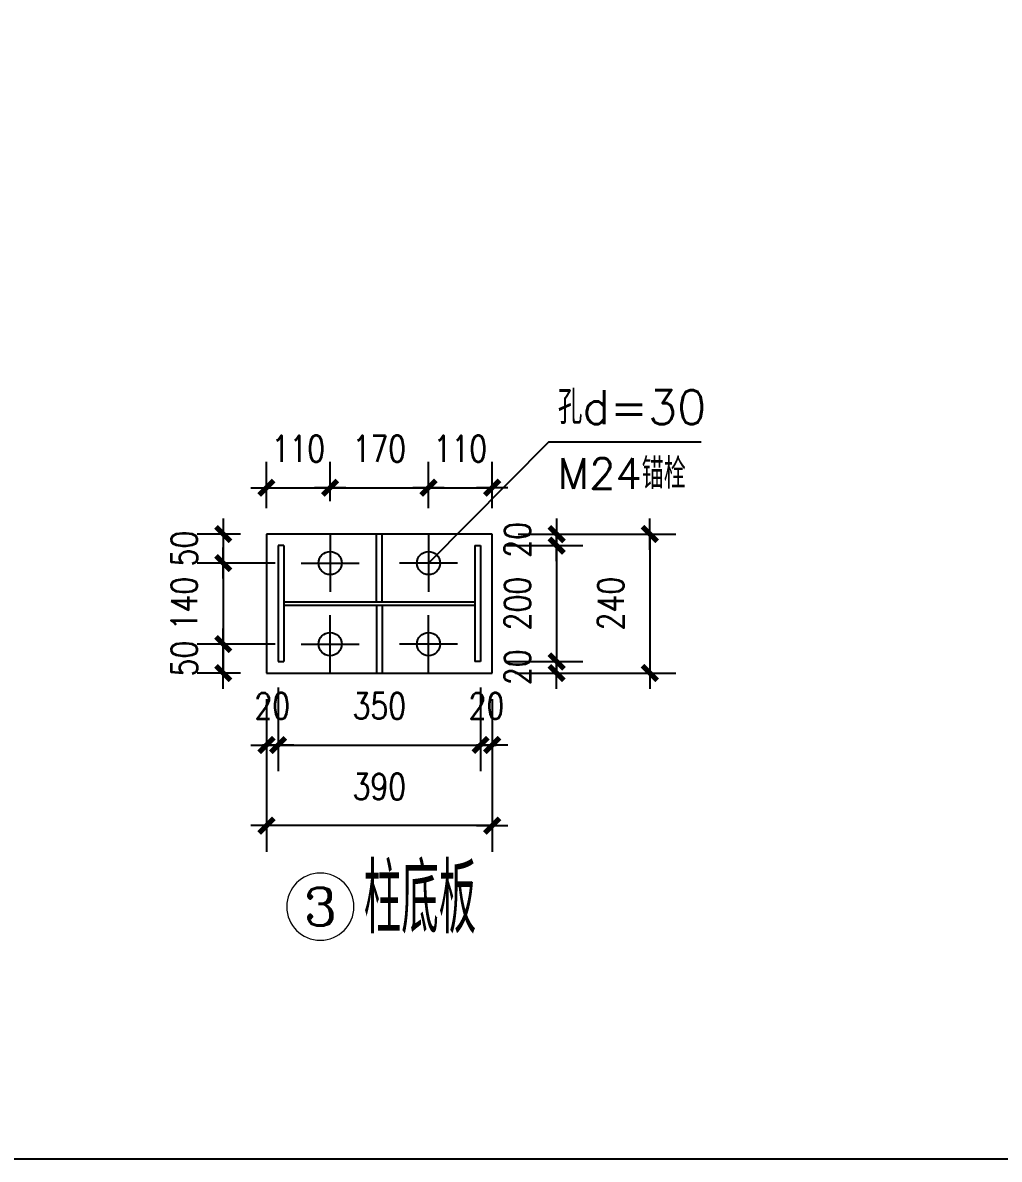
# Model space of a CAD drawing. Header units: millimetres. Extents: x 1471994 to 4527627, y -5186613 to -1927582.
# Drawn here: x 1501290 to 1504664, y -2013456 to -2009530 of the extents above; entities that cross this region are included whole.
import ezdxf
from ezdxf.enums import TextEntityAlignment as Align

# ---------------------------------------------------------------- set-up
doc = ezdxf.new("R2010")
doc.units = ezdxf.units.MM
doc.header["$LTSCALE"] = 1000
doc.header["$PDMODE"] = 34
doc.linetypes.add('CENTER', pattern=[50.8, 31.75, -6.35, 6.35, -6.35])
doc.layers.add('轴线层', color=1, linetype='CENTER', lineweight=15)
doc.layers.add('钢架', color=7, linetype='Continuous', lineweight=25)
doc.styles.add('COMPLEX', font='COMPLEX')
doc.styles.add('DIM_FONT', font='simplex.shx', dxfattribs={"width": 0.8, "bigfont": 'hztxt.shx'})
doc.styles.add('hz', font='gbenor.shx', dxfattribs={"width": 0.75, "height": 100, "bigfont": 'gbcbig.shx'})
doc.styles.get("Standard").update_dxf_attribs({"font": 'txt', "bigfont": 'gbcbig.shx'})
doc.dimstyles.new('WGH(2)', dxfattribs={"dimscale": 1.2, "dimtxt": 100, "dimasz": 0.5, "dimexe": 75, "dimexo": 75, "dimgap": 75, "dimtad": 1, "dimdec": 0, "dimlfac": 0.5, "dimzin": 0, "dimdsep": 46, "dimtxsty": 'DIM_FONT', "dimblk1": '_DIMX', "dimblk2": '_DIMX', "dimsah": 1, "dimcen": 0.09, "dimclrd": 3, "dimclre": 3, "dimclrt": 7, "dimadec": 0, "dimazin": 0, "dimtfac": 1, "dimtdec": 0, "dimtix": 1, "dimtmove": 2, "dimatfit": 3, "dimldrblk": '_DIMX', "dimfxl": 1, "dimtolj": 1, "dimtzin": 0, "dimarcsym": 0})

# ---------------------------------------------------------------- blocks, each defined once
blk = doc.blocks.new('_DIMX')
blk.add_line((-150, 0), (150, 0))
at = {"const_width": 50}
blk.add_lwpolyline([(-70, -70), (70, 70)], dxfattribs=at)
blk = doc.blocks.new('*D728')
at = {"color": 3, "lineweight": -2}
for p, q in [((1502042.2, -2011296.4), (1501893, -2011296.4)), ((1501983, -2011296.1), (1501983, -2011295.7)), ((1501983, -2011296.4), (1501983, -2011396.4)), ((1502162.2, -2011396.4), (1501893, -2011396.4)), ((1501983, -2011396.8), (1501983, -2011397.1))]:
    blk.add_line(p, q, dxfattribs=at)
at = {"layer": 'Defpoints', "color": 0}
for p in [(1502132.2, -2011296.4), (1501983, -2011396.4), (1502252.2, -2011396.4)]:
    blk.add_point(p, dxfattribs=at)
at = {"color": 3, "lineweight": -2, "xscale": 0.36, "yscale": 0.36, "zscale": 0.36}
for p, rotation in [((1501983, -2011296.4), 270), ((1501983, -2011396.4), 90)]:
    blk.add_blockref('_DIMX', p, dxfattribs=dict(at, rotation=rotation))
at = {"color": 7, "insert": (1501848, -2011346.4), "char_height": 90, "attachment_point": 5, "rotation": 90, "style": 'DIM_FONT'}
blk.add_mtext('\\A1;50', dxfattribs=at)
blk = doc.blocks.new('*D729')
at = {"color": 3, "lineweight": -2}
for p, q in [((1502162.2, -2011396.4), (1501893, -2011396.4)), ((1501983, -2011396.1), (1501983, -2011395.7)), ((1501983, -2011396.4), (1501983, -2011676.4)), ((1502162.2, -2011676.4), (1501893, -2011676.4)), ((1501983, -2011676.8), (1501983, -2011677.1))]:
    blk.add_line(p, q, dxfattribs=at)
at = {"layer": 'Defpoints', "color": 0}
for p in [(1502252.2, -2011396.4), (1501983, -2011676.4), (1502252.2, -2011676.4)]:
    blk.add_point(p, dxfattribs=at)
at = {"color": 3, "lineweight": -2, "xscale": 0.36, "yscale": 0.36, "zscale": 0.36}
for p, rotation in [((1501983, -2011396.4), 270), ((1501983, -2011676.4), 90)]:
    blk.add_blockref('_DIMX', p, dxfattribs=dict(at, rotation=rotation))
at = {"color": 7, "insert": (1501848, -2011536.4), "char_height": 90, "attachment_point": 5, "rotation": 90, "style": 'DIM_FONT'}
blk.add_mtext('\\A1;140', dxfattribs=at)
blk = doc.blocks.new('*D730')
at = {"color": 3, "lineweight": -2}
for p, q in [((1502162.2, -2011676.4), (1501893, -2011676.4)), ((1501983, -2011676.1), (1501983, -2011675.7)), ((1501983, -2011676.4), (1501983, -2011776.4)), ((1502042.2, -2011776.4), (1501893, -2011776.4)), ((1501983, -2011776.8), (1501983, -2011777.1))]:
    blk.add_line(p, q, dxfattribs=at)
at = {"layer": 'Defpoints', "color": 0}
for p in [(1502252.2, -2011676.4), (1501983, -2011776.4), (1502132.2, -2011776.4)]:
    blk.add_point(p, dxfattribs=at)
at = {"color": 3, "lineweight": -2, "xscale": 0.36, "yscale": 0.36, "zscale": 0.36}
for p, rotation in [((1501983, -2011676.4), 270), ((1501983, -2011776.4), 90)]:
    blk.add_blockref('_DIMX', p, dxfattribs=dict(at, rotation=rotation))
at = {"color": 7, "insert": (1501848, -2011726.4), "char_height": 90, "attachment_point": 5, "rotation": 90, "style": 'DIM_FONT'}
blk.add_mtext('\\A1;50', dxfattribs=at)
blk = doc.blocks.new('*D727')
at = {"color": 3, "lineweight": -2}
for p, q in [((1502132.2, -2011206.4), (1502132.2, -2011046.4)), ((1502352.2, -2011182.2), (1502352.2, -2011046.4)), ((1502131.8, -2011136.4), (1502131.4, -2011136.4)), ((1502132.2, -2011136.4), (1502352.2, -2011136.4)), ((1502352.5, -2011136.4), (1502352.9, -2011136.4))]:
    blk.add_line(p, q, dxfattribs=at)
at = {"layer": 'Defpoints', "color": 0}
for p in [(1502352.2, -2011136.4), (1502132.2, -2011296.4), (1502352.2, -2011272.2)]:
    blk.add_point(p, dxfattribs=at)
at = {"color": 3, "lineweight": -2, "xscale": 0.36, "yscale": 0.36, "zscale": 0.36}
blk.add_blockref('_DIMX', (1502132.2, -2011136.4), dxfattribs=at)
at = {"color": 3, "lineweight": -2, "xscale": 0.36, "yscale": 0.36, "zscale": 0.36, "rotation": 180}
blk.add_blockref('_DIMX', (1502352.2, -2011136.4), dxfattribs=at)
at = {"color": 7, "insert": (1502242.2, -2011001.4), "char_height": 90, "attachment_point": 5, "style": 'DIM_FONT'}
blk.add_mtext('\\A1;110', dxfattribs=at)
blk = doc.blocks.new('*D731')
at = {"color": 3, "lineweight": -2}
for p, q in [((1502352.2, -2011182.2), (1502352.2, -2011046.4)), ((1502692.2, -2011206.4), (1502692.2, -2011046.4)), ((1502351.8, -2011136.4), (1502351.4, -2011136.4)), ((1502352.2, -2011136.4), (1502692.2, -2011136.4)), ((1502692.5, -2011136.4), (1502692.9, -2011136.4))]:
    blk.add_line(p, q, dxfattribs=at)
at = {"layer": 'Defpoints', "color": 0}
for p in [(1502692.2, -2011136.4), (1502352.2, -2011272.2), (1502692.2, -2011296.4)]:
    blk.add_point(p, dxfattribs=at)
at = {"color": 3, "lineweight": -2, "xscale": 0.36, "yscale": 0.36, "zscale": 0.36}
blk.add_blockref('_DIMX', (1502352.2, -2011136.4), dxfattribs=at)
at = {"color": 3, "lineweight": -2, "xscale": 0.36, "yscale": 0.36, "zscale": 0.36, "rotation": 180}
blk.add_blockref('_DIMX', (1502692.2, -2011136.4), dxfattribs=at)
at = {"color": 7, "insert": (1502522.2, -2011001.4), "char_height": 90, "attachment_point": 5, "style": 'DIM_FONT'}
blk.add_mtext('\\A1;170', dxfattribs=at)
blk = doc.blocks.new('*D732')
at = {"color": 3, "lineweight": -2}
for p, q in [((1502692.2, -2011206.4), (1502692.2, -2011046.4)), ((1502912.2, -2011206.4), (1502912.2, -2011046.4)), ((1502691.8, -2011136.4), (1502691.4, -2011136.4)), ((1502692.2, -2011136.4), (1502912.2, -2011136.4)), ((1502912.5, -2011136.4), (1502912.9, -2011136.4))]:
    blk.add_line(p, q, dxfattribs=at)
at = {"layer": 'Defpoints', "color": 0}
for p in [(1502912.2, -2011136.4), (1502692.2, -2011296.4), (1502912.2, -2011296.4)]:
    blk.add_point(p, dxfattribs=at)
at = {"color": 3, "lineweight": -2, "xscale": 0.36, "yscale": 0.36, "zscale": 0.36}
blk.add_blockref('_DIMX', (1502692.2, -2011136.4), dxfattribs=at)
at = {"color": 3, "lineweight": -2, "xscale": 0.36, "yscale": 0.36, "zscale": 0.36, "rotation": 180}
blk.add_blockref('_DIMX', (1502912.2, -2011136.4), dxfattribs=at)
at = {"color": 7, "insert": (1502802.2, -2011001.4), "char_height": 90, "attachment_point": 5, "style": 'DIM_FONT'}
blk.add_mtext('\\A1;110', dxfattribs=at)
blk = doc.blocks.new('*D733')
at = {"color": 3, "lineweight": -2}
for p, q in [((1503002.2, -2011296.4), (1503546.8, -2011296.4)), ((1503456.8, -2011296.8), (1503456.8, -2011776.1)), ((1503002.2, -2011776.4), (1503546.8, -2011776.4))]:
    blk.add_line(p, q, dxfattribs=at)
at = {"layer": 'Defpoints', "color": 0}
for p in [(1502912.2, -2011296.4), (1502912.2, -2011776.4), (1503456.8, -2011776.4)]:
    blk.add_point(p, dxfattribs=at)
at = {"color": 3, "lineweight": -2, "xscale": 0.36, "yscale": 0.36, "zscale": 0.36}
for p, rotation in [((1503456.8, -2011296.4), 90), ((1503456.8, -2011776.4), 270)]:
    blk.add_blockref('_DIMX', p, dxfattribs=dict(at, rotation=rotation))
at = {"color": 7, "insert": (1503321.8, -2011536.4), "char_height": 90, "attachment_point": 5, "rotation": 90, "style": 'DIM_FONT'}
blk.add_mtext('\\A1;240', dxfattribs=at)
blk = doc.blocks.new('*D734')
at = {"color": 3, "lineweight": -2}
for p, q in [((1502132.2, -2011866.4), (1502132.2, -2012393.5)), ((1502912.2, -2011866.4), (1502912.2, -2012393.5)), ((1502911.8, -2012303.5), (1502132.5, -2012303.5))]:
    blk.add_line(p, q, dxfattribs=at)
at = {"layer": 'Defpoints', "color": 0}
for p in [(1502132.2, -2011776.4), (1502912.2, -2011776.4), (1502132.2, -2012303.5)]:
    blk.add_point(p, dxfattribs=at)
at = {"color": 3, "lineweight": -2, "xscale": 0.36, "yscale": 0.36, "zscale": 0.36, "rotation": 180}
blk.add_blockref('_DIMX', (1502132.2, -2012303.5), dxfattribs=at)
at = {"color": 3, "lineweight": -2, "xscale": 0.36, "yscale": 0.36, "zscale": 0.36}
blk.add_blockref('_DIMX', (1502912.2, -2012303.5), dxfattribs=at)
at = {"color": 7, "insert": (1502522.2, -2012168.5), "char_height": 90, "attachment_point": 5, "style": 'DIM_FONT'}
blk.add_mtext('\\A1;390', dxfattribs=at)
blk = doc.blocks.new('*D735')
at = {"color": 3, "lineweight": -2}
for p, q in [((1502172.2, -2011826.4), (1502172.2, -2012115)), ((1502132.2, -2011866.4), (1502132.2, -2012115)), ((1502131.8, -2012025), (1502131.4, -2012025)), ((1502132.2, -2012025), (1502172.2, -2012025)), ((1502172.5, -2012025), (1502172.9, -2012025))]:
    blk.add_line(p, q, dxfattribs=at)
at = {"layer": 'Defpoints', "color": 0}
for p in [(1502172.2, -2011736.4), (1502132.2, -2011776.4), (1502172.2, -2012025)]:
    blk.add_point(p, dxfattribs=at)
at = {"color": 3, "lineweight": -2, "xscale": 0.36, "yscale": 0.36, "zscale": 0.36}
blk.add_blockref('_DIMX', (1502132.2, -2012025), dxfattribs=at)
at = {"color": 3, "lineweight": -2, "xscale": 0.36, "yscale": 0.36, "zscale": 0.36, "rotation": 180}
blk.add_blockref('_DIMX', (1502172.2, -2012025), dxfattribs=at)
at = {"color": 7, "insert": (1502152.2, -2011890), "char_height": 90, "attachment_point": 5, "style": 'DIM_FONT'}
blk.add_mtext('\\A1;20', dxfattribs=at)
blk = doc.blocks.new('*D736')
at = {"color": 3, "lineweight": -2}
for p, q in [((1502172.2, -2011826.4), (1502172.2, -2012115)), ((1502872.2, -2011826.4), (1502872.2, -2012115)), ((1502172.5, -2012025), (1502871.8, -2012025))]:
    blk.add_line(p, q, dxfattribs=at)
at = {"layer": 'Defpoints', "color": 0}
for p in [(1502172.2, -2011736.4), (1502872.2, -2011736.4), (1502872.2, -2012025)]:
    blk.add_point(p, dxfattribs=at)
at = {"color": 3, "lineweight": -2, "xscale": 0.36, "yscale": 0.36, "zscale": 0.36, "rotation": 180}
blk.add_blockref('_DIMX', (1502172.2, -2012025), dxfattribs=at)
at = {"color": 3, "lineweight": -2, "xscale": 0.36, "yscale": 0.36, "zscale": 0.36}
blk.add_blockref('_DIMX', (1502872.2, -2012025), dxfattribs=at)
at = {"color": 7, "insert": (1502522.2, -2011890), "char_height": 90, "attachment_point": 5, "style": 'DIM_FONT'}
blk.add_mtext('\\A1;350', dxfattribs=at)
blk = doc.blocks.new('*D737')
at = {"color": 3, "lineweight": -2}
for p, q in [((1502872.2, -2011826.4), (1502872.2, -2012115)), ((1502912.2, -2011866.4), (1502912.2, -2012115)), ((1502871.8, -2012025), (1502871.4, -2012025)), ((1502872.2, -2012025), (1502912.2, -2012025)), ((1502912.5, -2012025), (1502912.9, -2012025))]:
    blk.add_line(p, q, dxfattribs=at)
at = {"layer": 'Defpoints', "color": 0}
for p in [(1502872.2, -2011736.4), (1502912.2, -2011776.4), (1502912.2, -2012025)]:
    blk.add_point(p, dxfattribs=at)
at = {"color": 3, "lineweight": -2, "xscale": 0.36, "yscale": 0.36, "zscale": 0.36}
blk.add_blockref('_DIMX', (1502872.2, -2012025), dxfattribs=at)
at = {"color": 3, "lineweight": -2, "xscale": 0.36, "yscale": 0.36, "zscale": 0.36, "rotation": 180}
blk.add_blockref('_DIMX', (1502912.2, -2012025), dxfattribs=at)
at = {"color": 7, "insert": (1502892.2, -2011890), "char_height": 90, "attachment_point": 5, "style": 'DIM_FONT'}
blk.add_mtext('\\A1;20', dxfattribs=at)
blk = doc.blocks.new('*D738')
at = {"color": 3, "lineweight": -2}
for p, q in [((1503002.2, -2011296.4), (1503224.9, -2011296.4)), ((1503134.9, -2011296.1), (1503134.9, -2011295.7)), ((1503134.9, -2011296.4), (1503134.9, -2011336.4)), ((1502962.2, -2011336.4), (1503224.9, -2011336.4)), ((1503134.9, -2011336.8), (1503134.9, -2011337.1))]:
    blk.add_line(p, q, dxfattribs=at)
at = {"layer": 'Defpoints', "color": 0}
for p in [(1502912.2, -2011296.4), (1502872.2, -2011336.4), (1503134.9, -2011336.4)]:
    blk.add_point(p, dxfattribs=at)
at = {"color": 3, "lineweight": -2, "xscale": 0.36, "yscale": 0.36, "zscale": 0.36}
for p, rotation in [((1503134.9, -2011296.4), 270), ((1503134.9, -2011336.4), 90)]:
    blk.add_blockref('_DIMX', p, dxfattribs=dict(at, rotation=rotation))
at = {"color": 7, "insert": (1502999.9, -2011316.4), "char_height": 90, "attachment_point": 5, "rotation": 90, "style": 'DIM_FONT'}
blk.add_mtext('\\A1;20', dxfattribs=at)
blk = doc.blocks.new('*D739')
at = {"color": 3, "lineweight": -2}
for p, q in [((1502962.2, -2011336.4), (1503224.9, -2011336.4)), ((1503134.9, -2011336.8), (1503134.9, -2011736.1)), ((1502962.2, -2011736.4), (1503224.9, -2011736.4))]:
    blk.add_line(p, q, dxfattribs=at)
at = {"layer": 'Defpoints', "color": 0}
for p in [(1502872.2, -2011336.4), (1502872.2, -2011736.4), (1503134.9, -2011736.4)]:
    blk.add_point(p, dxfattribs=at)
at = {"color": 3, "lineweight": -2, "xscale": 0.36, "yscale": 0.36, "zscale": 0.36}
for p, rotation in [((1503134.9, -2011336.4), 90), ((1503134.9, -2011736.4), 270)]:
    blk.add_blockref('_DIMX', p, dxfattribs=dict(at, rotation=rotation))
at = {"color": 7, "insert": (1502999.9, -2011536.4), "char_height": 90, "attachment_point": 5, "rotation": 90, "style": 'DIM_FONT'}
blk.add_mtext('\\A1;200', dxfattribs=at)
blk = doc.blocks.new('*D740')
at = {"color": 3, "lineweight": -2}
for p, q in [((1502962.2, -2011736.4), (1503224.9, -2011736.4)), ((1503134.9, -2011736.1), (1503134.9, -2011735.7)), ((1503134.9, -2011736.4), (1503134.9, -2011776.4)), ((1502992.2, -2011776.4), (1503224.9, -2011776.4)), ((1503134.9, -2011776.8), (1503134.9, -2011777.1))]:
    blk.add_line(p, q, dxfattribs=at)
at = {"layer": 'Defpoints', "color": 0}
for p in [(1502872.2, -2011736.4), (1502902.2, -2011776.4), (1503134.9, -2011776.4)]:
    blk.add_point(p, dxfattribs=at)
at = {"color": 3, "lineweight": -2, "xscale": 0.36, "yscale": 0.36, "zscale": 0.36}
for p, rotation in [((1503134.9, -2011736.4), 270), ((1503134.9, -2011776.4), 90)]:
    blk.add_blockref('_DIMX', p, dxfattribs=dict(at, rotation=rotation))
at = {"color": 7, "insert": (1502999.9, -2011756.4), "char_height": 90, "attachment_point": 5, "rotation": 90, "style": 'DIM_FONT'}
blk.add_mtext('\\A1;20', dxfattribs=at)
blk = doc.blocks.new('轴线标号')
at = {"lineweight": 13}
blk.add_circle((0, 0), 0.5, dxfattribs=at)
at = {"layer": '钢架', "lineweight": 13, "style": 'COMPLEX', "width": 1.041667}
blk.add_attdef('A', text='', height=0.56, dxfattribs=at).set_placement((-0.25, -0.28), (0.25, -0.28), align=Align.FIT)

msp = doc.modelspace()

# ---------------------------------------------------------------- linework, layer by layer
for p, q in [((1503106.7, -2010979.3), (1502692.2, -2011396.4)), ((1503633.9, -2010979.3), (1503106.7, -2010979.3)), ((1502132.2, -2011296.4), (1502132.2, -2011776.4)), ((1502912.2, -2011296.4), (1502132.2, -2011296.4)), ((1502352.2, -2011296.4), (1502352.2, -2011496.4)), ((1502512.2, -2011530.4), (1502512.2, -2011296.4)), ((1502532.2, -2011530.4), (1502532.2, -2011296.4)), ((1502692.2, -2011296.4), (1502692.2, -2011496.4)), ((1502912.2, -2011776.4), (1502912.2, -2011296.4)), ((1502172.2, -2011336.4), (1502172.2, -2011736.4)), ((1502192.2, -2011336.4), (1502172.2, -2011336.4)), ((1502192.2, -2011336.4), (1502192.2, -2011736.4)), ((1502852.2, -2011336.4), (1502852.2, -2011736.4)), ((1502852.2, -2011336.4), (1502872.2, -2011336.4)), ((1502872.2, -2011336.4), (1502872.2, -2011736.4)), ((1502252.2, -2011396.4), (1502452.2, -2011396.4)), ((1502792.2, -2011396.4), (1502592.2, -2011396.4)), ((1502192.2, -2011530.4), (1502852.2, -2011530.4)), ((1502192.2, -2011542.4), (1502852.2, -2011542.4)), ((1502512.2, -2011542.4), (1502512.2, -2011776.4)), ((1502532.2, -2011542.4), (1502532.2, -2011776.4)), ((1502352.2, -2011776.4), (1502352.2, -2011576.4)), ((1502692.2, -2011776.4), (1502692.2, -2011576.4)), ((1502252.2, -2011676.4), (1502452.2, -2011676.4)), ((1502792.2, -2011676.4), (1502592.2, -2011676.4)), ((1502172.2, -2011736.4), (1502192.2, -2011736.4)), ((1502872.2, -2011736.4), (1502852.2, -2011736.4)), ((1502132.2, -2011776.4), (1502912.2, -2011776.4))]:
    msp.add_line(p, q)
msp.add_lwpolyline([(1494808, -2000746.3), (1509959.5, -2000746.3), (1509959.5, -2013456), (1494808, -2013456)], close=True)
for centre in [(1502352.2, -2011396.4), (1502692.2, -2011396.4), (1502352.2, -2011676.4), (1502692.2, -2011676.4)]:
    msp.add_circle(centre, 40)

# ---------------------------------------------------------------- block references
ref = msp.add_blockref('轴线标号', (1502318.1, -2012583.5), dxfattribs=dict(xscale=-232.0951669606147, yscale=232.0951669606147, zscale=232.0951669606781))
ref.add_attrib('A', '3', dxfattribs={"layer": '钢架', "lineweight": 13, "height": 130, "style": 'COMPLEX', "width": 1.339286}).set_placement((1502260.1, -2012648.5), (1502376.1, -2012648.5), align=Align.FIT)

# ---------------------------------------------------------------- texts
at = {"layer": '轴线层', "color": 0, "linetype": 'ByBlock', "attachment_point": 1}
for s, insert, char_height, own_width in [('孔d=30', (1503139, -2010799.1), 117.6, 1446.473), ('M24锚栓', (1503138.4, -2011034.2), 105.84, 1301.826)]:
    msp.add_mtext_dynamic_manual_height_columns(s, width=1506.743, gutter_width=12.5, heights=[336], dxfattribs=dict(at, insert=insert, char_height=char_height)).dxf.set("width", own_width)
at = {"layer": '钢架', "lineweight": 13, "insert": (1502468.3, -2012435.5), "char_height": 240, "width": 983.576, "attachment_point": 1, "style": 'hz'}
msp.add_mtext('柱底板', dxfattribs=at)

# ---------------------------------------------------------------- dimensions: what is measured, and where the dimension line sits
for base, p1, p2, picture, middle in [((1502352.2, -2011136.4), (1502132.2, -2011296.4), (1502352.2, -2011272.2), '*D727', (1502242.2, -2011001.4)), ((1502692.2, -2011136.4), (1502352.2, -2011272.2), (1502692.2, -2011296.4), '*D731', (1502522.2, -2011001.4)), ((1502912.2, -2011136.4), (1502692.2, -2011296.4), (1502912.2, -2011296.4), '*D732', (1502802.2, -2011001.4)), ((1502172.2, -2012025), (1502132.2, -2011776.4), (1502172.2, -2011736.4), '*D735', (1502152.2, -2011890)), ((1502872.2, -2012025), (1502172.2, -2011736.4), (1502872.2, -2011736.4), '*D736', (1502522.2, -2011890)), ((1502912.2, -2012025), (1502872.2, -2011736.4), (1502912.2, -2011776.4), '*D737', (1502892.2, -2011890)), ((1502132.2, -2012303.5), (1502912.2, -2011776.4), (1502132.2, -2011776.4), '*D734', (1502522.2, -2012168.5))]:
    dim = msp.add_linear_dim(base=base, p1=p1, p2=p2, dimstyle='WGH(2)', override={"dimtxt": 75, "dimasz": 0.3})
    dim.commit()
    dim.dimension.update_dxf_attribs({"geometry": picture, "text_midpoint": middle})
for base, p1, p2, picture, middle in [((1501983, -2011396.4), (1502132.2, -2011296.4), (1502252.2, -2011396.4), '*D728', (1501848, -2011346.4)), ((1503134.9, -2011336.4), (1502912.2, -2011296.4), (1502872.2, -2011336.4), '*D738', (1502999.9, -2011316.4)), ((1503456.8, -2011776.4), (1502912.2, -2011296.4), (1502912.2, -2011776.4), '*D733', (1503321.8, -2011536.4)), ((1503134.9, -2011736.4), (1502872.2, -2011336.4), (1502872.2, -2011736.4), '*D739', (1502999.9, -2011536.4)), ((1501983, -2011676.4), (1502252.2, -2011396.4), (1502252.2, -2011676.4), '*D729', (1501848, -2011536.4)), ((1501983, -2011776.4), (1502252.2, -2011676.4), (1502132.2, -2011776.4), '*D730', (1501848, -2011726.4)), ((1503134.9, -2011776.4), (1502872.2, -2011736.4), (1502902.2, -2011776.4), '*D740', (1502999.9, -2011756.4))]:
    dim = msp.add_linear_dim(base=base, p1=p1, p2=p2, angle=90, dimstyle='WGH(2)', override={"dimtxt": 75, "dimasz": 0.3})
    dim.commit()
    dim.dimension.update_dxf_attribs({"geometry": picture, "text_midpoint": middle})

doc.saveas('drawing.dxf')
